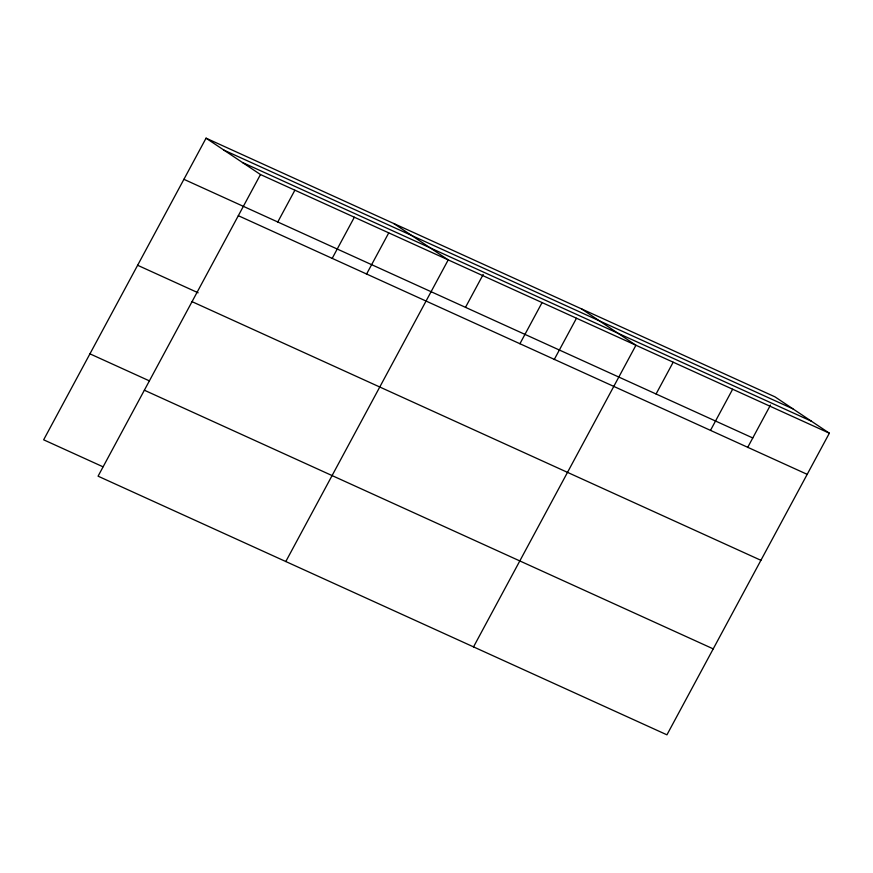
<?xml version="1.0" encoding="UTF-8"?>
<svg xmlns="http://www.w3.org/2000/svg" width="873" height="873" viewBox="0 0 873 873"><rect width="100%" height="100%" fill="white"/><g stroke="black" fill="none" stroke-linecap="round" stroke-linejoin="round"><path stroke-width="1.31" d="M206.061 138.174L260.481 174.545L98.071 476.178L666.939 734.826L829.35 433.194L774.929 396.822L206.061 138.174L43.65 439.806L102.927 466.76M277.767 221.993L294.856 190.249M332.198 258.375L354.351 217.224M366.485 274.22L388.725 232.927M285.798 561.535L448.209 259.903L393.788 223.521M465.495 307.34L483.216 274.428M519.926 343.722L542.078 302.582M554.213 359.578L576.453 318.285M473.526 646.893L635.937 345.261L581.516 308.878M656.07 393.996L673.159 362.251M710.491 430.367L732.643 389.227M747.626 447.511L770.499 405.05M224.023 150.178L792.88 408.826M242.53 162.542L811.388 421.19M260.481 174.545L829.35 433.194M183.908 179.314L752.777 437.962M238.329 215.696L807.198 474.345M137.618 265.272L198.138 292.793M192.049 301.654L760.907 560.302M89.93 353.838L149.218 380.792M144.361 390.22L713.219 648.868"/></g></svg>
